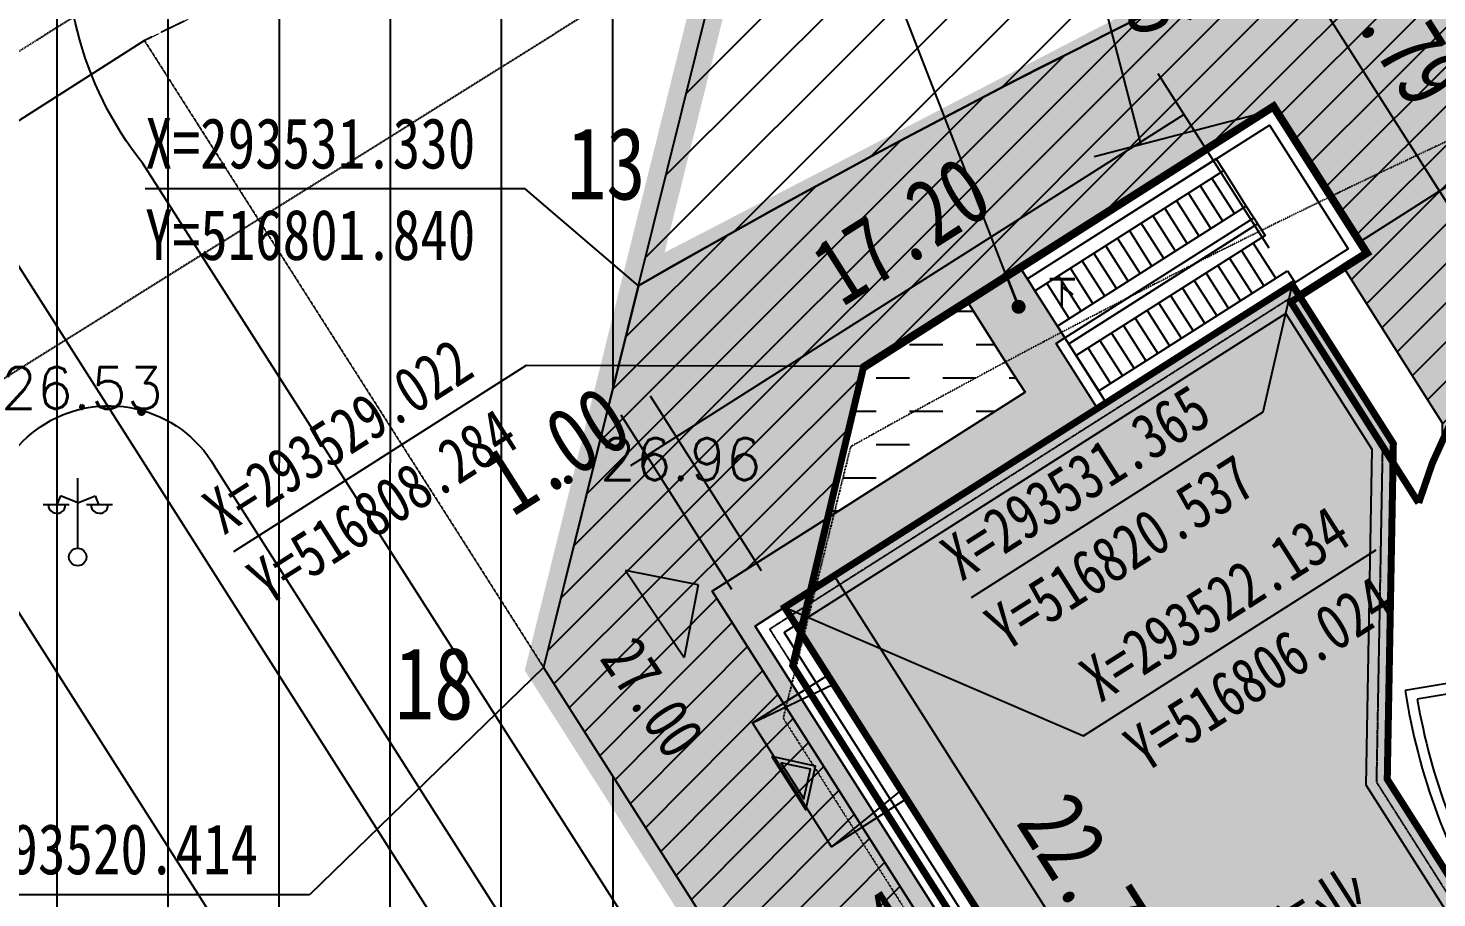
# Model space of a CAD drawing. Extents: x 1977 to 1034874806, y 3985 to 587211952.
# Drawn here: x 516784391 to 516824674, y 293513822 to 293538701 of the extents above; entities that cross this region are included whole.
import ezdxf
from ezdxf.xclip import XClip

# ---------------------------------------------------------------- set-up
doc = ezdxf.new("R2010")
doc.units = 0
doc.header["$LTSCALE"] = 10
doc.header["$MEASUREMENT"] = 0
doc.header["$XCLIPFRAME"] = 0
for name, pattern in [('ACAD_ISO04W100', [30, 24, -3, 0, -3]), ('DASH', [0.35, 0.25, -0.1]), ('X-104 13#平面$0$DASH', [0.35, 0.25, -0.1]), ('X-地形图$0$444', [0.30000000000000004, 0.2, -0.1]), ('红线参照$0$DIVIDE2', [0.625, 0.25, -0.125, 0, -0.125, 0, -0.125])]:
    doc.linetypes.add(name, pattern=pattern)
for name, color, linetype in [('01-标注_入口', 7, 'Continuous'), ('01-标注_尺寸', 3, 'Continuous'), ('01-标注_标高', 200, 'Continuous'), ('01-标注_符号2', 200, 'Continuous'), ('02-TEXT_房间', 7, 'Continuous'), ('05-填充-第三批规证建筑', 252, 'Continuous'), ('DIM_ELEV', 3, 'Continuous'), ('M-场地 车库入口', 41, 'Continuous'), ('M-建筑 地下室轮廓', 120, 'DASH'), ('M-建筑 坐标', 3, 'Continuous'), ('M-建筑 轮廓', 51, 'Continuous'), ('M-建筑 轮廓_细线', 51, 'Continuous'), ('M-建筑 首层轮廓', 4, 'Continuous'), ('M-用地 代征绿地', 126, 'Continuous'), ('M-用地 代征道路', 216, 'Continuous'), ('M-用地 地形图', 8, 'Continuous'), ('M-用地 建筑退线', 5, 'Continuous'), ('M-用地 红线', 20, 'ACAD_ISO04W100'), ('M-用地 红线坐标', 140, 'Continuous'), ('M-绿化 填充 0.5覆土', 77, 'Continuous'), ('M-绿化 填充 实土104', 126, 'Continuous'), ('M-绿化 首层轮廓', 197, 'Continuous'), ('PUB_TEXT', 7, 'Continuous'), ('SPACE_HATCH', 8, 'Continuous'), ('X-地形图$0$GCD', 1, 'Continuous'), ('X-地形图$0$GKSS', 4, 'Continuous'), ('X-地形图$0$JTSS', 3, 'Continuous'), ('X-地形图$0$电力', 7, 'Continuous'), ('透水铺装', 32, 'Continuous')]:
    doc.layers.add(name, color=color, linetype=linetype)
doc.styles.add('-黑体', font='simhei.ttf', dxfattribs={"width": 0.8})
doc.styles.add('X-地形图$0$HZ', font='simplex.shx', dxfattribs={"bigfont": 'hztxt.shx'})
doc.styles.add('黑', font='simhei.ttf', dxfattribs={"width": 0.8})
doc.styles.add('黑体', font='simhei.ttf', dxfattribs={"width": 0.8})
doc.styles.add('黑体_T3', font='simhei.ttf', dxfattribs={"width": 0.8})
doc.dimstyles.new('_TCH_ARCH&&550', dxfattribs={"dimtxt": 1925, "dimasz": 550, "dimexe": 1375, "dimexo": 0, "dimgap": 550, "dimtad": 1, "dimlfac": 0.001, "dimzin": 0, "dimdsep": 46, "dimtxsty": '黑体_T3', "dimblk": 'ARCHTICK', "dimcen": 0.09, "dimclrt": 7, "dimazin": 2, "dimtfac": 1, "dimtix": 1, "dimtmove": 2, "dimatfit": 3, "dimfxl": 0, "dimtolj": 1, "dimtzin": 0, "dimarcsym": 0})

# ---------------------------------------------------------------- blocks, each defined once
blk = doc.blocks.new('A$C1EF21DCE')
blk.add_lwpolyline([(-699.9999999701977, -1700), (-700, -2700), (22299.9999999702, -2700), (22300, -1700)])
blk = doc.blocks.new('A$C060862D8')
for p, q in [((-5199.999999970198, 17700), (-400, 17700)), ((-5200.000000029802, 9199.99999988079), (-5199.999999970198, 17700)), ((-400, 17700), (-400.0000000298023, 15499.99999976158)), ((-3300, 15600), (-4499.999999940395, 15599.99999988079)), ((-3299.999999940395, 15200), (-4500.000000029802, 15200)), ((-2299.999999970198, 15200), (-1100, 15199.99999988079)), ((-3300, 14800), (-4499.999999970198, 14800)), ((-2299.999999970198, 14800), (-1099.999999970198, 14800)), ((-3300.000000029802, 14400), (-4500, 14400)), ((-2300, 14400), (-1100.000000029802, 14400)), ((-3299.999999970198, 14000), (-4499.999999940395, 14000)), ((-2299.999999940395, 14000), (-1099.999999970198, 14000)), ((-3300, 13600), (-4500, 13600)), ((-2299.999999940395, 13599.99999988079), (-1100, 13600)), ((-3300, 13200), (-4499.999999970198, 13200)), ((-2300.000000029802, 13200), (-1099.999999940395, 13200)), ((-3300, 12800), (-4499.999999970198, 12800)), ((-2299.999999970198, 12799.99999988079), (-1100, 12800)), ((-3299.999999970198, 12400), (-4500, 12399.99999988079)), ((-2300, 12400), (-1100.000000029802, 12399.99999988079)), ((-3299.999999970198, 12000), (-4500, 11999.99999988079)), ((-2299.999999940395, 11999.99999988079), (-1099.999999970198, 12000)), ((-3300.000000029802, 11599.99999988079), (-4500, 11600)), ((-2300, 11600), (-1100, 11599.99999988079)), ((-3300, 11200), (-4499.999999970198, 11199.99999988079)), ((-2299.999999970198, 11200), (-1100, 11200)), ((-3300, 10799.99999988079), (-4499.999999970198, 10800)), ((-2299.999999970198, 10799.99999988079), (-1100, 10800)), ((-3299.999999970198, 10400), (-4499.999999970198, 10400)), ((-2300, 10400), (-1099.999999970198, 10400)), ((-3300.000000029802, 10000), (-4500, 10000)), ((-2300, 10000), (-1099.999999970198, 10000)), ((-3299.999999970198, 9600), (-4500, 9600)), ((-2300, 9600), (-1100.000000029802, 9600)), ((-700.0000000298023, 9199.99999988079), (-5200.000000029802, 9199.99999988079)), ((-3300, 9200), (-4499.999999970198, 9199.99999988079)), ((-2899.999999970198, 9199.99999988079), (-2900, 8900)), ((-700, 8900), (-2900, 8900)), ((-2299.999999970198, 9200), (-1100, 9200))]:
    blk.add_line(p, q)
blk.add_lwpolyline([(-4900, 9500), (-4899.999999940395, 17400), (-700.0000000298023, 17400), (-700, 9500)])
for points in [[(-4499.999999940395, 15599.99999988079), (-4899.999999970198, 15600), (-4899.999999970198, 9200), (-4499.999999970198, 9199.99999988079)], [(-2900.000000029802, 15600), (-3300, 15600), (-3300, 9200), (-2899.999999970198, 9199.99999988079)], [(-2700, 9199.99999988079), (-2899.999999970198, 9199.99999988079), (-2900.000000029802, 15600), (-2699.999999970198, 15600)], [(-2699.999999970198, 15600), (-2299.999999940395, 15599.99999988079), (-2299.999999970198, 9200), (-2700, 9199.99999988079)], [(-1100, 15600), (-700.0000000298023, 15600), (-699.9999999701977, 9200), (-1100, 9200)]]:
    blk.add_lwpolyline(points, close=True)
blk = doc.blocks.new('*U106')
at = {"color": 8, "ltscale": 0.02}
blk.add_line((-221.7531574964523, 115.4362905025482), (221.7531574368477, -115.4362905621529), dxfattribs=at)
blk = doc.blocks.new('*U107')
at = {"color": 0, "linetype": 'ByBlock', "lineweight": -2, "transparency": 16777216}
for p in [(2285.638552563492, 4390.712517010817), (2077.853229603174, 3991.556833646197), (2147.11500392328, 4124.60872810107), (2216.376778243386, 4257.660622555944), (1870.067906642857, 3592.401150281577), (1939.329680962963, 3725.453044736451), (2008.591455283069, 3858.504939191324), (1662.28258368254, 3193.245466916958), (1731.544358002645, 3326.297361371831), (1800.806132322751, 3459.349255826704), (1454.497260722222, 2794.089783552338), (1523.759035042328, 2927.141678007211), (1593.020809362434, 3060.193572462084), (1246.711937761905, 2394.934100187719), (1315.97371208201, 2527.985994642592), (1385.235486402117, 2661.037889097465), (1038.926614801587, 1995.778416823099), (1108.188389121693, 2128.830311277972), (1177.450163441799, 2261.882205732845), (831.1412918412698, 1596.622733458479), (900.4030661613756, 1729.674627913352), (969.6648404814814, 1862.726522368225), (623.3559688809523, 1197.467050093859), (692.6177432010583, 1330.518944548733), (761.879517521164, 1463.570839003606), (415.5706459206349, 798.3113667292395), (484.8324202407407, 931.3632611841127), (554.0941945608465, 1064.415155638986), (207.7853229603174, 399.1556833646197), (277.0470972804233, 532.207577819493), (346.3088716005291, 665.2594722743663), (0, 0), (69.26177432010581, 133.0518944548733), (138.5235486402116, 266.1037889097465)]:
    blk.add_blockref('*U106', p, dxfattribs=at)
blk = doc.blocks.new('jtrsyt')
at = {"ltscale": 0.02}
for p, q in [((62.42188918590546, 422.4059573411942), (-4493.267686009407, -3005.431596279144)), ((1.788139343261719e-07, -5.960464477539062e-08), (-4075.241695284843, -3066.334150671959)), ((20030.20181792974, -7282.883357584476), (23630.20181792974, -7282.883357465267)), ((20030.20181792974, -7582.883357584476), (20030.20181804895, -12682.88335758448)), ((20030.20181792974, -7582.883357584476), (25130.20181792974, -7582.883357524872)), ((23630.20181781054, -7282.883357524872), (23630.20181804895, -12982.88335734606)), ((24630.20181792974, -7582.883357465267), (24630.20181804895, -12682.88335746527)), ((25130.20181792974, -7582.883357465267), (25130.20181810856, -12682.88335746527)), ((20030.20181804895, -12682.88335758448), (25130.20181804895, -12682.88335722685)), ((20030.20181816816, -12982.88335758448), (23630.20181822777, -12982.88335734606))]:
    blk.add_line(p, q, dxfattribs=at)
for centre, radius, start, end in [((9588.803989768028, 7214.903883397579), 11699.99999985545, 215.489618559276, 239.9997640445846), ((9588.803989768028, 7214.903883397579), 11999.99999985545, 216.9589005083305, 239.9997640445846), ((9588.803989768028, 7214.903883397579), 14549.99999985545, 216.9589005083305, 239.9997640445846), ((9588.803989768028, 7214.903883397579), 17399.99999985545, 215.9709914901008, 239.9997640445846), ((9588.803989768028, 7214.903883397579), 17099.99999985545, 216.9589005083305, 239.9997640445846), ((20030.20181697607, 25299.76281219721), 32882.64616975926, 239.9997640445846, 270), ((20030.20181697607, 25299.76281219721), 32582.64616975926, 239.9997640445846, 270), ((20030.20181697607, 25299.76281219721), 35432.64616975926, 239.9997640445846, 270), ((20030.20181697607, 25299.76281219721), 37982.64616975926, 239.9997640445846, 270), ((20030.20181697607, 25299.76281219721), 38282.64616975926, 239.9997640445846, 270)]:
    blk.add_arc(centre, radius, start, end, dxfattribs=at)
at = {"rotation": 27.49977707902309}
blk.add_blockref('*U107', (24880.20181816816, -12682.88335722685), dxfattribs=at)
blk = doc.blocks.new('A$C50E03D0A')
at = {"layer": '05-填充-第三批规证建筑', "ltscale": 0.02}
h = blk.add_hatch(color=256, dxfattribs=at)
h.dxf.hatch_style = 1
h.paths.add_polyline_path([(58600, -1100), (58600, 18960), (53493.20742207766, 23245.00747573376), (38000, 14300), (38000.0000000298, 10200), (12700.0000000298, 10200), (4692.573474138975, 15499.99999976158), (-700, 15500), (-699.9999999701977, -1700), (22300.00000008941, -1700), (22300, -1100)])
for points in [[(58600, -1100), (58600, 18960), (53493.20742201805, 23245.00747573376), (38000, 14300), (38000.0000000298, 10200), (12700.0000000298, 10200), (4692.573473900557, 15500), (-700, 15500), (-700, -2700), (22299.9999999702, -2700), (22300, -1100)], [(1600.000000029802, -1700), (5800.000000029802, -1700), (5800.000000029802, -4250), (1600.000000029802, -4250)]]:
    blk.add_lwpolyline(points, close=True)
at = {"linetype": 'X-104 13#平面$0$DASH'}
blk.add_lwpolyline([(58300, -800), (58300.0000000596, 18820.00740969181), (53461.28816729784, 22880.16872382164), (38299.9999999702, 14126.7949192524), (38300.0000000298, 9899.99999988079), (12609.71024823189, 9900), (4602.283722102642, 15200), (-400, 15200), (-400.0000000298023, -2400), (22000.0000000298, -2400), (22000, -800)], close=True, dxfattribs=at)
for points in [[(58000.0000000298, 18450), (58000.0000000298, 18680.20646071434), (53440.89233580232, 22505.56176280975), (38600, 13953.26424455643), (38599.9999999702, 9600), (12519.42049655318, 9599.99999988079), (4511.993970364332, 14900), (-100, 14900), (-100.0000000298023, -2100), (21699.9999999702, -2100.000000119209), (21700, -500), (58000.0000000298, -500), (58000.0000000298, 2050)], [(1600.000000029802, -4250), (1902.5, -1700)], [(5499.419795185328, -1695.068259477615), (5800.000000029802, -4250)]]:
    blk.add_lwpolyline(points)
at = {"layer": 'M-建筑 首层轮廓', "const_width": 200}
blk.add_lwpolyline([(58600, -1100), (58600, 18960), (53493.20742201805, 23245.00747573376), (38000, 14300), (38000.0000000298, 10200), (12700.0000000298, 10200), (4692.573474138975, 15499.99999976158), (-700, 15500), (-699.9999999701977, -1700), (22300.00000008941, -1700), (22300, -1100)], close=True, dxfattribs=at)
blk = doc.blocks.new('X-地形图$0$BC028')
for p, q in [((0, 0.5), (0, 4.5)), ((-0.9899999999906868, 3.5), (-1.190000000002328, 3)), ((0, 3.100000000005821), (-0.9899999999906868, 3.5)), ((0, 3.100000000005821), (1, 3.5)), ((1, 3.5), (1.199999999982538, 3)), ((-1.980000000010477, 3), (-0.4899999999906868, 3)), ((0.5, 3), (2, 3))]:
    blk.add_line(p, q)
blk.add_circle((0, 0), 0.5)
for centre in [(-1.190000000002328, 3), (1.25, 3)]:
    blk.add_arc(centre, 0.5, 179, 0)
blk = doc.blocks.new('X-地形图$0$BC200')
at = {"linetype": 'Continuous', "const_width": 0.25, "flags": 128}
blk.add_lwpolyline([(-0.125, 0, 1), (0.125, 0, 1)], format="xyb", close=True, dxfattribs=at)
blk = doc.blocks.new('X-地形图$0$A$C7BFD1BD2')
at = {"layer": 'X-地形图$0$GCD', "linetype": 'Continuous', "xscale": 0.4999999999999998, "yscale": 0.4999999999999998, "zscale": 0.4999999999999998, "rotation": 32.7878370276766}
for p in [(-512.3686549747945, -222.2670480126399), (-500.1635843014228, -224.2176224460709)]:
    blk.add_blockref('X-地形图$0$BC200', p, dxfattribs=at)
at = {"layer": 'X-地形图$0$GCD', "linetype": 'Continuous', "style": 'X-地形图$0$HZ'}
for s, p in [('26.53', (-516.3847268999089, -222.1936752763577)), ('26.96', (-499.262308236328, -224.2318159167771))]:
    blk.add_text(s, height=1.2, dxfattribs=at).set_placement(p)
blk = doc.blocks.new('dixingtu')
for points in [[(517120118.1184239, 293377370.2019362), (517125067.1132219, 293386447.6959275), (517124870.1500217, 293421447.1417159), (517129757.5204485, 293441474.9626237), (517129064.4492963, 293564630.4828299), (517108952.0187654, 293584560.9277471), (516934372.5839309, 293583956.5441711, 0.07507629949459868), (516850263.8305894, 293570957.8344297), (516833058.6072352, 293559600.885485, 0.02679212214802999), (516805772.6331713, 293547166.4583017), (516801839.8695204, 293531329.8940951, -0.1302458943098072), (516934431.4365628, 293566956.6460429), (517119047.6034387, 293567595.7761858)], [(517113257.0158966, 293364785.5015052), (517120118.1184239, 293377370.2019362), (517119047.6034387, 293567595.7761858), (516934431.4365628, 293566956.6460429, 0.1302458943098072), (516801839.8695204, 293531329.8940951), (516799128.9710066, 293520413.5725446), (516922623.7092775, 293326413.277699), (516937581.6087633, 293312226.6204827), (516956376.5843568, 293282701.2264559), (516977085.3054454, 293278102.4894085)]]:
    blk.add_lwpolyline(points, format="xyb", close=True)
at = {"layer": 'X-地形图$0$JTSS', "linetype": 'Continuous', "flags": 128}
blk.add_lwpolyline([(516787669.7696932, 293534831.7254584, -0.1066181399603041), (516785798.2045634, 293538614.4568704, -0.1066181399656777), (516785652.2762571, 293542832.337606, -0.09179498242335621), (516786939.2080898, 293546241.7766786, -0.09179498241681536), (516789361.5015663, 293548964.4523193)], format="xyb", dxfattribs=at)
blk.add_lwpolyline([(516876441.1947731, 293395793.1949911), (516787669.7696932, 293534831.7254584)], dxfattribs=at)
at = {"layer": 'X-地形图$0$JTSS', "color": 8, "linetype": 'Continuous', "flags": 128}
blk.add_lwpolyline([(516783572.2916036, 293522830.8602584, -0.1819193752842453), (516783315.9534485, 293525283.081939, -0.1819193752899278), (516784739.8034927, 293527295.9782286, -0.2071855016778096), (516787473.0399766, 293527812.1512828, -0.2071855016580154), (516789719.7428062, 293526172.2297322)], format="xyb", dxfattribs=at)
for points in [[(516873554.7202502, 293394405.8493701), (516789719.7428062, 293526172.2297322)], [(516783572.2916036, 293522830.8602584), (516867682.350737, 293390666.7894616)]]:
    blk.add_lwpolyline(points, dxfattribs=at)
at = {"layer": 'X-地形图$0$电力', "color": 1, "linetype": 'X-地形图$0$444', "ltscale": 15, "flags": 128}
for points in [[(517096040.4487052, 293622380.9259674), (517010927.5756931, 293583581.5241916), (516920513.3284032, 293582035.1778046), (516807062.1717331, 293552555.9432192), (516649774.270679, 293452964.209474), (516521231.8313367, 293372274.5795141)], [(517099757.972297, 293615401.366243), (517012674.3437461, 293575859.0646824), (516921641.1811662, 293574262.3667682), (516810373.721694, 293545381.210527), (516653221.6376883, 293446968.9922549), (516524795.2996068, 293365825.6311566)]]:
    blk.add_lwpolyline(points, dxfattribs=at)
at = {"linetype": 'Continuous', "xscale": 1000, "yscale": 1000, "zscale": 1000}
blk.add_blockref('X-地形图$0$A$C7BFD1BD2', (517300000, 293750000), dxfattribs=at)
at = {"layer": 'X-地形图$0$GKSS', "linetype": 'Continuous', "xscale": 500, "yscale": 500, "zscale": 500}
blk.add_blockref('X-地形图$0$BC028', (516785807.0731534, 293523572.7590923), dxfattribs=at)
blk = doc.blocks.new('A$C2D0F44C4')
h = blk.add_hatch(color=1)
h.dxf.hatch_style = 1
h.paths.add_polyline_path([(500313.7575433254, 500915.1754028797), (500313.7575433254, 499684.8219478726), (500928.9342709184, 500299.998675406)])
at = {"color": 1}
blk.add_lwpolyline([(500192.7975432873, 501207.1986753941), (500192.7975432873, 499392.7986754179), (501099.9975434542, 500299.9986754656), (500192.7975432873, 501207.1986753941)], dxfattribs=at)
blk.add_lwpolyline([(500313.7575433254, 500915.1754028797), (500313.7575433254, 499684.8219478726), (500928.9342709184, 500299.998675406)], close=True, dxfattribs=at)
blk.add_lwpolyline([(500313.7575433254, 500915.1754028797), (500313.7575433254, 499684.8219478726), (500928.9342709184, 500299.998675406)], close=True, dxfattribs=at)
blk = doc.blocks.new('_ArchTick')
at = {"color": 0, "linetype": 'ByBlock', "const_width": 0.4}
blk.add_lwpolyline([(-0.5, -0.5), (0.5, 0.5)], dxfattribs=at)
blk = doc.blocks.new('*D317')
at = {"layer": '01-标注_尺寸', "color": 0, "lineweight": -2, "transparency": 16777216}
for p, q in [((516753995.6074433, 293515424.4331425), (516761651.117018, 293520297.744296)), ((516760491.1938843, 293519559.3654474), (516805887.0945207, 293448246.7114783)), ((516799391.5080798, 293444111.7791734), (516807047.0176544, 293448985.0903268))]:
    blk.add_line(p, q, dxfattribs=at)
at = {"layer": 'Defpoints', "color": 0, "transparency": 16777216}
for p in [(516753995.6074433, 293515424.4331425), (516805887.0945207, 293448246.7114783), (516799391.5080798, 293444111.7791734)]:
    blk.add_point(p, dxfattribs=at)
at = {"layer": '01-标注_尺寸', "color": 0, "lineweight": -2, "transparency": 16777216, "xscale": 550, "yscale": 550, "zscale": 550}
for p, rotation in [((516760491.1938843, 293519559.3654474), 122.4798385177737), ((516805887.0945207, 293448246.7114783), 302.4798385177737)]:
    blk.add_blockref('_ArchTick', p, dxfattribs=dict(at, rotation=rotation))
at = {"layer": '01-标注_尺寸', "color": 7, "transparency": 16777216, "insert": (516784465.0596496, 293484715.2551963), "char_height": 1925, "attachment_point": 5, "rotation": 302.4798385177737, "style": '黑体_T3'}
blk.add_mtext('\\A1;84.54', dxfattribs=at)
blk = doc.blocks.new('*D391')
at = {"layer": '01-标注_尺寸', "color": 0, "lineweight": -2, "transparency": 16777216}
for p, q in [((516817174.0834692, 293547146.2238395), (516812074.6496748, 293545822.5884761)), ((516813405.5464517, 293546168.0429147), (516816209.702278, 293535364.7602433)), ((516819978.2392956, 293536342.9411681), (516814878.8055011, 293535019.3058046))]:
    blk.add_line(p, q, dxfattribs=at)
at = {"layer": 'Defpoints', "color": 0, "transparency": 16777216}
for p in [(516817174.0834692, 293547146.2238395), (516819978.2392956, 293536342.9411681), (516816209.702278, 293535364.7602433)]:
    blk.add_point(p, dxfattribs=at)
at = {"layer": '01-标注_尺寸', "color": 0, "lineweight": -2, "transparency": 16777216, "xscale": 550, "yscale": 550, "zscale": 550}
for p, rotation in [((516813405.5464517, 293546168.0429147), 104.5508769614661), ((516816209.702278, 293535364.7602433), 284.5508769614661)]:
    blk.add_blockref('_ArchTick', p, dxfattribs=dict(at, rotation=rotation))
at = {"layer": '01-标注_尺寸', "color": 7, "transparency": 16777216, "insert": (516816271.6108195, 293541146.4014616), "char_height": 1925, "attachment_point": 5, "rotation": 284.5508769614661, "style": '黑体_T3'}
blk.add_mtext('\\A1;11.16', dxfattribs=at)
blk = doc.blocks.new('*D494')
at = {"layer": '01-标注_尺寸', "color": 0, "lineweight": -2, "transparency": 16777216}
for p, q in [((516811518.0639049, 293511633.467822), (516810223.3404005, 293513667.377329)), ((516806122.8623545, 293509427.1884637), (516810961.7136455, 293512507.4506283)), ((516806679.2126139, 293508553.2056574), (516805384.4891095, 293510587.1151645))]:
    blk.add_line(p, q, dxfattribs=at)
at = {"layer": 'Defpoints', "color": 0, "transparency": 16777216}
for p in [(516810961.7136455, 293512507.4506283), (516811518.0639049, 293511633.467822), (516806679.2126139, 293508553.2056574)]:
    blk.add_point(p, dxfattribs=at)
at = {"layer": '01-标注_尺寸', "color": 0, "lineweight": -2, "transparency": 16777216, "xscale": 550, "yscale": 550, "zscale": 550}
for p, rotation in [((516810961.7136455, 293512507.4506283), 32.47956172642949), ((516806122.8623545, 293509427.1884637), 212.4795617264295)]:
    blk.add_blockref('_ArchTick', p, dxfattribs=dict(at, rotation=rotation))
at = {"layer": '01-标注_尺寸', "color": 7, "transparency": 16777216, "insert": (516807730.0774304, 293512243.2389168), "char_height": 1925, "attachment_point": 5, "rotation": 32.47956172642949, "style": '黑体_T3'}
blk.add_mtext('\\A1;5.74', dxfattribs=at)
blk = doc.blocks.new('*D496')
at = {"layer": '01-标注_尺寸', "color": 0, "lineweight": -2, "transparency": 16777216}
for p, q in [((516805360.2688504, 293523178.7857186), (516802188.9346481, 293528169.5742782)), ((516804516.253579, 293522642.466765), (516801344.9193767, 293527633.2553247)), ((516802926.3732836, 293527009.0531629), (516803390.5817297, 293527304.0286171)), ((516802082.3580121, 293526472.7342094), (516802926.3732836, 293527009.0531629)), ((516802082.3580121, 293526472.7342094), (516801618.1495661, 293526177.7587552))]:
    blk.add_line(p, q, dxfattribs=at)
at = {"layer": 'Defpoints', "color": 0, "transparency": 16777216}
for p in [(516802926.3732836, 293527009.0531629), (516805360.2688504, 293523178.7857186), (516804516.253579, 293522642.466765)]:
    blk.add_point(p, dxfattribs=at)
at = {"layer": '01-标注_尺寸', "color": 0, "lineweight": -2, "transparency": 16777216, "xscale": 550, "yscale": 550, "zscale": 550}
for p, rotation in [((516802926.3732836, 293527009.0531629), 212.4334075496854), ((516802082.3580121, 293526472.7342094), 32.43340754968544)]:
    blk.add_blockref('_ArchTick', p, dxfattribs=dict(at, rotation=rotation))
at = {"layer": '01-标注_尺寸', "color": 7, "transparency": 16777216, "insert": (516799498.956939, 293526623.1732972), "char_height": 1925, "attachment_point": 5, "rotation": 32.43340754968545, "style": '黑体_T3'}
blk.add_mtext('\\A1;1.00', dxfattribs=at)
blk = doc.blocks.new('*D497')
at = {"layer": '01-标注_尺寸', "color": 0, "lineweight": -2, "transparency": 16777216}
for p, q in [((516819877.4905736, 293532403.5727888), (516816706.1563713, 293537394.3613483)), ((516802926.3732835, 293527009.0531628), (516817443.5950068, 293536233.840233)), ((516805360.2688503, 293523178.7857186), (516802188.934648, 293528169.5742781))]:
    blk.add_line(p, q, dxfattribs=at)
at = {"layer": 'Defpoints', "color": 0, "transparency": 16777216}
for p in [(516817443.5950068, 293536233.840233), (516819877.4905736, 293532403.5727888), (516805360.2688503, 293523178.7857186)]:
    blk.add_point(p, dxfattribs=at)
at = {"layer": '01-标注_尺寸', "color": 0, "lineweight": -2, "transparency": 16777216, "xscale": 550, "yscale": 550, "zscale": 550}
for p, rotation in [((516817443.5950068, 293536233.840233), 32.43340754970255), ((516802926.3732835, 293527009.0531628), 212.4334075497026)]:
    blk.add_blockref('_ArchTick', p, dxfattribs=dict(at, rotation=rotation))
at = {"layer": '01-标注_尺寸', "color": 7, "transparency": 16777216, "insert": (516809368.001567, 293532907.1476189), "char_height": 1925, "attachment_point": 5, "rotation": 32.433407549702544, "style": '黑体_T3'}
blk.add_mtext('\\A1;17.20', dxfattribs=at)
blk = doc.blocks.new('*D501')
at = {"layer": '01-标注_尺寸', "color": 0, "lineweight": -2, "transparency": 16777216}
for p, q in [((516822421.3607845, 293532562.5083458), (516825907.0988973, 293534777.3693424)), ((516824746.5615491, 293534039.9562538), (516824451.5963137, 293534504.1711932)), ((516824746.5615491, 293534039.9562538), (516827535.323466, 293529651.015496)), ((516825210.1227014, 293528173.567588), (516828695.8608142, 293530388.4285846)), ((516827535.323466, 293529651.015496), (516827830.2887015, 293529186.8005567))]:
    blk.add_line(p, q, dxfattribs=at)
at = {"layer": 'Defpoints', "color": 0, "transparency": 16777216}
for p in [(516822421.3607845, 293532562.5083458), (516827535.323466, 293529651.015496), (516825210.1227014, 293528173.567588)]:
    blk.add_point(p, dxfattribs=at)
at = {"layer": '01-标注_尺寸', "color": 0, "lineweight": -2, "transparency": 16777216, "xscale": 550, "yscale": 550, "zscale": 550}
for p, rotation in [((516824746.5615491, 293534039.9562538), 302.432146291592), ((516827535.323466, 293529651.015496), 122.432146291592)]:
    blk.add_blockref('_ArchTick', p, dxfattribs=dict(at, rotation=rotation))
at = {"layer": '01-标注_尺寸', "color": 7, "transparency": 16777216, "insert": (516827426.6614125, 293532662.4401506), "char_height": 1925, "attachment_point": 5, "rotation": 302.43214629159206, "style": '黑体_T3'}
blk.add_mtext('\\A1;5.20', dxfattribs=at)
blk = doc.blocks.new('*D502')
at = {"layer": '01-标注_尺寸', "color": 0, "lineweight": -2, "transparency": 16777216}
for p, q in [((516817706.7824928, 293539982.2901116), (516821192.5206056, 293542197.1511083)), ((516820031.9832573, 293541459.7380197), (516824746.561549, 293534039.9562538)), ((516822421.3607845, 293532562.5083457), (516825907.0988973, 293534777.3693424))]:
    blk.add_line(p, q, dxfattribs=at)
at = {"layer": 'Defpoints', "color": 0, "transparency": 16777216}
for p in [(516817706.7824928, 293539982.2901116), (516824746.561549, 293534039.9562538), (516822421.3607845, 293532562.5083457)]:
    blk.add_point(p, dxfattribs=at)
at = {"layer": '01-标注_尺寸', "color": 0, "lineweight": -2, "transparency": 16777216, "xscale": 550, "yscale": 550, "zscale": 550}
for p, rotation in [((516820031.9832573, 293541459.7380197), 122.4321462916216), ((516824746.561549, 293534039.9562538), 302.4321462916216)]:
    blk.add_blockref('_ArchTick', p, dxfattribs=dict(at, rotation=rotation))
at = {"layer": '01-标注_尺寸', "color": 7, "transparency": 16777216, "insert": (516823665.8634862, 293538561.0015343), "char_height": 1925, "attachment_point": 5, "rotation": 302.4321462916216, "style": '黑体_T3'}
blk.add_mtext('\\A1;8.79', dxfattribs=at)
blk = doc.blocks.new('*D506')
at = {"layer": '01-标注_尺寸', "color": 0, "lineweight": -2, "transparency": 16777216}
for p, q in [((516806551.8611863, 293522469.515795), (516808605.0016033, 293523774.2208141)), ((516807444.4965069, 293523036.7569702), (516819619.2856776, 293503877.9805816)), ((516818726.6503571, 293503310.7394065), (516820779.790774, 293504615.4444256))]:
    blk.add_line(p, q, dxfattribs=at)
at = {"layer": 'Defpoints', "color": 0, "transparency": 16777216}
for p in [(516806551.8611863, 293522469.515795), (516819619.2856776, 293503877.9805816), (516818726.6503571, 293503310.7394065)]:
    blk.add_point(p, dxfattribs=at)
at = {"layer": '01-标注_尺寸', "color": 0, "lineweight": -2, "transparency": 16777216, "xscale": 550, "yscale": 550, "zscale": 550}
for p, rotation in [((516807444.4965069, 293523036.7569702), 122.4346521189124), ((516819619.2856776, 293503877.9805816), 302.4346521189124)]:
    blk.add_blockref('_ArchTick', p, dxfattribs=dict(at, rotation=rotation))
at = {"layer": '01-标注_尺寸', "color": 7, "transparency": 16777216, "insert": (516814817.5742666, 293514274.3792817), "char_height": 1925, "attachment_point": 5, "rotation": 302.4346521189124, "style": '黑体_T3'}
blk.add_mtext('\\A1;22.70', dxfattribs=at)
blk = doc.blocks.new('*D564')
at = {"layer": '01-标注_尺寸', "color": 0, "lineweight": -2, "transparency": 16777216}
for p, q in [((516787714.9032367, 293538344.6545705), (516781071.2447653, 293534115.5083139)), ((516782231.171466, 293534853.8815589), (516828188.8922963, 293462657.8914475)), ((516833672.6240669, 293466148.664459), (516827028.9655955, 293461919.5182025))]:
    blk.add_line(p, q, dxfattribs=at)
at = {"layer": 'Defpoints', "color": 0, "transparency": 16777216}
for p in [(516787714.9032367, 293538344.6545705), (516833672.6240669, 293466148.664459), (516828188.8922963, 293462657.8914475)]:
    blk.add_point(p, dxfattribs=at)
at = {"layer": '01-标注_尺寸', "color": 0, "lineweight": -2, "transparency": 16777216, "xscale": 550, "yscale": 550, "zscale": 550}
for p, rotation in [((516782231.171466, 293534853.8815589), 122.4795617262215), ((516828188.8922963, 293462657.8914475), 302.4795617262215)]:
    blk.add_blockref('_ArchTick', p, dxfattribs=dict(at, rotation=rotation))
at = {"layer": '01-标注_尺寸', "color": 7, "transparency": 16777216, "insert": (516806485.951252, 293499568.0970727), "char_height": 1925, "attachment_point": 5, "rotation": 302.4795617262215, "style": '黑体_T3'}
blk.add_mtext('\\A1;85.58', dxfattribs=at)

msp = doc.modelspace()

# ---------------------------------------------------------------- hatches: boundary and pattern name
at = {"layer": 'DIM_ELEV'}
msp.add_hatch(color=256, dxfattribs=at).paths.add_polyline_path([(516803552.691413, 293522778.6460428), (516801470.1581756, 293523182.4471263), (516803148.8903296, 293520696.1128054)])
at = {"layer": 'M-用地 代征绿地'}
h = msp.add_hatch(dxfattribs=at)
h.set_pattern_fill('普通砖', color=256, scale=500)
h.set_pattern_definition([(45, (5.364418029785156e-07, 897.5567491059301), (-883.8838300365748, 883.883830036575), [])])
h.paths.add_polyline_path([(517108949.4738886, 293584566.12585), (516934370.473893, 293583962.12585, 0.0374860606277796), (516891827.4738886, 293580619.12585, 0.03748490662940623), (516850261.4738886, 293570963.12585), (516833056.4738886, 293559606.12585), (516819246.4738886, 293553754.12585), (516805770.4738886, 293547171.12585), (516801837.4738886, 293531335.12585, -0.06489418597320953), (516865813.4738886, 293557783.12585, -0.0648428666169169), (516934428.4738873, 293566962.12585), (517119045.4738886, 293567601.12585), (517119567.7450143, 293474751.0862261, 0.4125670460722625), (517125567.6500984, 293468784.835022), (517128567.8982193, 293468784.835022, 0.04329282612153178), (517129601.1019961, 293468874.463633), (517129061.4738886, 293564635.12585)])
at = {"layer": 'M-用地 代征道路', "linetype": 'Continuous'}
h = msp.add_hatch(dxfattribs=at)
h.set_pattern_fill('ANSI31', color=256, scale=2000, angle=45)
h.set_pattern_definition([(90, (5.364418029785156e-07, -8.940696716308594e-07), (-3175, 6.821210263296962e-13), [])])
h.paths.add_polyline_path([(516805773.0000005, 293547165.9999991), (516819249.0000005, 293553748.9999991), (516833059.0000005, 293559600.9999991), (516850264.0000005, 293570957.9999991, -0.03748490662940613), (516891830.0000005, 293580613.9999991, -0.03748606062518316), (516934373.000002, 293583956.9999991), (517108952.0000005, 293584560.9999991), (517129064.0000005, 293564629.9999991), (517129758.0000005, 293441474.9999991), (517124870.0000005, 293421446.9999991), (517125067.0000005, 293386447.9999991), (517120118.0000005, 293377369.9999991), (517113257.0000005, 293364785.9999991), (516977085.0000005, 293278101.9999991), (516956377.0000005, 293282700.9999991), (516937582.0000005, 293312226.9999991), (516922624.0000005, 293326412.9999991), (516799129.0000005, 293520413.9999991), (516801840.0000005, 293531329.9999991)], flags=16)
edge = h.paths.add_edge_path()
edge.add_line((517148867.0000005, 293599698.9999991), (516934315.3290611, 293598955.9803599))
edge.add_arc((516935357.1341338, 293298946.8746312), 300010.9145980633, 90.19896327367037, 106.3380198189794)
edge.add_arc((516935363.7905613, 293298956.2722516), 300003.7690770355, 106.3397446327378, 122.480048359494)
edge.add_line((516774260.0000024, 293552033.0000004), (516760762.0000005, 293543440.9999991))
edge.add_line((516760762.0000005, 293543440.9999991), (516959452.0000005, 293231314.9999991))
edge.add_line((516959452.0000005, 293231314.9999991), (517150257.0000005, 293352775.9999991))
edge.add_line((517150257.0000005, 293352775.9999991), (517148867.0000005, 293599698.9999991))
h.paths.add_polyline_path([(516983988.0000005, 293276569.999999), (516977085.0000005, 293278101.9999991), (517113257.0000005, 293364785.9999991), (517108308.0000005, 293355707.9999991), (517078783.0000005, 293336912.9999991), (517064596.0000005, 293321954.9999992), (517033070.0000005, 293301886.9999991), (517013514.0000007, 293295364.9999992)])
at = {"layer": 'M-绿化 填充 0.5覆土'}
h = msp.add_hatch(dxfattribs=at)
h.set_pattern_fill('DASH', color=256, scale=1000)
h.set_pattern_definition([(0, (517055335.4446935, 293344865.7831461), (952.5, 952.5), [952.5, -952.5])])
h.paths.add_polyline_path([(516812897.6472958, 293528283.7532929), (516812568.5961644, 293528801.4275743), (516811287.2354224, 293530814.3978547), (516808249.7729117, 293528882.842122), (516807256.2191106, 293524695.4228497)])
at = {"layer": 'M-绿化 填充 实土104'}
h = msp.add_hatch(dxfattribs=at)
h.set_pattern_fill('GRASS', color=256, scale=1000)
h.set_pattern_definition([(90, (517087751.5588478, 293224887.3847584), (-1995.59095, 1995.59095), [529.16132, -3462.0203]), (45, (517087751.5588478, 293224887.3847584), (-1995.592310163021, 1995.592310163021), [529.16132, -2293.0323]), (135, (517087751.5588478, 293224887.3847584), (-1995.592310163021, -1995.592310163021), [529.16132, -2293.0323])])
h.paths.add_polyline_path([(516904411.8521023, 293554859.6745288), (516906626.1106155, 293553707.0045692), (516914822.7602444, 293558764.7647243, -0.1337552651021173), (516927458.2543333, 293562372.4505495), (516993010.4796155, 293563171.4309415, -0.07490227800532384), (516998745.631646, 293562493.8804093), (517001189.099744, 293567187.7356167), (516934437.7420107, 293566957.0233863, 0.06484918174548923), (516865815.9999999, 293557777.999999, 0.06489418597267553), (516801840.0000005, 293531329.9999991), (516799129.0000005, 293520413.9999992), (516831924.8687207, 293468894.2517234, 0.2395148962495549), (516836450.1601829, 293469109.350596), (516838044.0927892, 293470116.8245724), (516818252.8416649, 293501231.64686), (516817746.5769307, 293500909.6281976), (516803953.4442257, 293522594.6343121), (516807256.2191106, 293524695.4228497), (516808249.7729117, 293528882.842122), (516819978.2391098, 293536342.9413602), (516822554.388454, 293532292.8235156), (516821963.7462639, 293531917.135076), (516824831.0857452, 293527409.2197597), (516824827.4770077, 293526913.5525571, -0.1795361481436481), (516831122.9292986, 293533162.6180698), (516835332.0884528, 293541271.1136908, -0.1879278583672599), (516845709.7710767, 293550360.3534529), (516847378.2200506, 293550958.6966018, -0.2099432465830809), (516862626.9673198, 293549949.4390179), (516874374.7925718, 293543833.908276, 0.2617477248888367), (516891023.8433346, 293544367.5814074), (516902441.5146462, 293551074.6899994)])
h.paths.add_polyline_path([(517024123.0186958, 293553139.278419, 0.07137448395796248), (517026977.2947259, 293554410.4913545), (517043842.1001464, 293565019.2749382, -0.07849511982928316), (517049291.9292263, 293567354.5589118), (517001189.099744, 293567187.7356167), (517000324.9683413, 293565527.7579733)])
at = {"layer": 'SPACE_HATCH'}
h = msp.add_hatch(dxfattribs=at)
h.set_pattern_fill('ANSI31', color=256, scale=500, style=0)
h.set_pattern_definition([(45, (0, 0), (-561.2660075668219, 561.266007566822), [])])
h.paths.add_polyline_path([(516927458.2543334, 293562372.4505495), (516993010.4796155, 293563171.4309415, -0.07490227800530427), (516998745.631646, 293562493.8804093), (517001189.099744, 293567187.7356167), (516934436.4214983, 293566957.018819, 0.06484794483848022), (516865816.0000005, 293557777.9999991, 0.06489418597319507), (516801840.0000005, 293531329.9999991), (516799129.0000005, 293520413.9999992), (516831924.8687207, 293468894.2517234, 0.239514896248998), (516836450.1601829, 293469109.350596), (516838044.0927892, 293470116.8245724), (516818252.8416649, 293501231.64686), (516817746.5769307, 293500909.6281976), (516803953.4442257, 293522594.6343121), (516807256.2191106, 293524695.4228497), (516808249.7729117, 293528882.842122), (516819978.2391098, 293536342.9413602), (516822554.388454, 293532292.8235156), (516821963.7462639, 293531917.135076), (516824831.0857452, 293527409.2197597), (516824827.4770077, 293526913.5525571, -0.1795361481433322), (516831122.9292986, 293533162.6180698), (516835332.0884528, 293541271.1136908, -0.1879278583672645), (516845709.7710767, 293550360.3534529), (516847378.2200506, 293550958.6966018, -0.2099432465826195), (516862626.9673198, 293549949.4390179), (516874374.8060679, 293543833.9012504, 0.2617474858044395), (516891023.8433346, 293544367.5814074), (516902441.5146462, 293551074.6899994), (516904411.8521023, 293554859.6745288), (516906626.1106155, 293553707.0045692), (516914822.7602444, 293558764.7647242, -0.1337552651034465)])
h = msp.add_hatch(dxfattribs=at)
h.set_pattern_fill('ANGLE', color=256, scale=200, style=0)
h.set_pattern_definition([(0, (0, 0), (0, 698.5), [508, -190.5]), (90, (0, 0), (-698.5, 4.277078946022131e-14), [508, -190.5])])
h.paths.add_polyline_path([(516839846.9174262, 293470079.026951), (516818874.4661756, 293503049.2229844), (516817524.4268844, 293502190.5065514), (516805180.3781602, 293521597.321362), (516814968.1630214, 293527823.0155013), (516813787.427926, 293529679.3195266), (516814040.560293, 293529840.3288577), (516812806.1555087, 293531781.0102002), (516812404.5163746, 293531525.5404953), (516812678.3524098, 293530822.6166018, -0.7535540499615458), (516812794.8130604, 293530669.6529499, -1.327044821869155), (516812678.3524098, 293530822.6166018), (516812404.5163746, 293531525.5404953), (516811287.0196356, 293530814.7368463), (516812897.4545299, 293528283.6306808), (516803953.4442257, 293522594.6343121), (516817746.5769307, 293500909.6281976), (516818252.8416649, 293501231.64686), (516838044.0927892, 293470116.8245724), (516836450.1601829, 293469109.350596, -0.2395149022222839), (516831924.8686177, 293468894.2517697), (516832762.6479052, 293467578.1659397, 0.1950392715165173), (516837197.8716376, 293468392.7267362)])

# ---------------------------------------------------------------- linework, layer by layer
at = {"layer": '01-标注_标高'}
msp.add_line((516812714.6519244, 293530729.4374987), (516809470.6116686, 293539056.7323564), dxfattribs=at)
at = {"layer": '01-标注_标高', "const_width": 200}
msp.add_lwpolyline([(516812794.8130603, 293530669.6529499, 1), (516812634.4907885, 293530789.2220476, 1)], format="xyb", close=True, dxfattribs=at)
at = {"layer": '01-标注_符号2'}
msp.add_lwpolyline([(516814614.4958395, 293531468.6818446, 0, 0, 0), (516821697.651811, 293535977.84, 0, 0, 0), (516822822.3773886, 293534211.0785744, 0, 0, 0), (516814908.8070011, 293529173.3227658, 0, 0, 0), (516815074.9872431, 293528912.2629706, 200, 0, 0), (516815477.7323184, 293528279.5731537, 0, 0, 0)], format="xyseb", dxfattribs=at)
at = {"layer": 'DIM_ELEV'}
for p, q in [((516803552.691413, 293522778.6460428), (516801470.1581756, 293523182.4471263)), ((516801470.1581756, 293523182.4471263), (516803148.8903296, 293520696.1128054)), ((516803552.691413, 293522778.6460428), (516803148.8903296, 293520696.1128054))]:
    msp.add_line(p, q, dxfattribs=at)
at = {"layer": 'M-建筑 地下室轮廓', "color": 5, "ltscale": 1.25, "const_width": 200, "flags": 128}
msp.add_lwpolyline([(517078822.7153697, 293454655.043418), (517061322.7265563, 293454655.0434221), (517061322.726487, 293495155.0413448), (517044333.8473822, 293495155.0413157), (516991396.7257563, 293522712.3788781), (516959674.5812705, 293461774.7423196), (516962925.4826212, 293460082.43694), (516957292.1556343, 293449260.902561), (516941354.3550842, 293457557.5929767), (516932900.7215059, 293453164.6981233), (516881167.5069034, 293480095.3209869), (516859531.8448948, 293466333.5744758), (516855211.4278414, 293473125.9596595), (516841795.4123853, 293464592.4651068), (516806254.0933536, 293520469.0913252), (516808283.5191748, 293529022.2836819), (516820009.5747326, 293536480.8492712), (516822693.0635856, 293532261.9764863), (516820499.2497375, 293530866.5622827), (516824155.4199067, 293525118.4738171, -0.4815319947310164), (516842602.8223377, 293532695.9845725), (516843127.671582, 293532422.7651878), (516848068.3125781, 293541913.6426257), (516885455.8017035, 293522450.9361167), (516891042.9754314, 293533183.759232), (516906343.9028854, 293525218.5958472), (516917933.7933307, 293547482.5591698), (516970622.21987, 293520054.66843), (516987799.2910907, 293553051.4837078), (517035254.3728598, 293528347.9171519), (517040841.533698, 293539080.7469169), (517046074.8968065, 293536356.4289083), (517057664.7793567, 293558620.4026932), (517090439.8386371, 293541558.7786388), (517090926.723677, 293542494.0758373, -0.4517382542377485), (517090710.2660825, 293562452.4178339), (517095795.6657672, 293556804.5235319, 0.5238141250600382), (517096985.2427286, 293547508.729849), (517114251.0479327, 293538520.7152445), (517112054.3397312, 293529912.3911588), (517100522.7155502, 293507760.3602595), (517100522.7155476, 293500055.0412626), (517108922.7152988, 293500055.041268), (517108922.7152926, 293482455.0412626), (517083722.2982041, 293482455.0412722), (517083722.2981974, 293463905.0414142), (517078822.7153729, 293463905.0414142), (517078822.7153697, 293454655.0437991)], format="xyb", dxfattribs=at)
at = {"layer": 'M-建筑 坐标'}
for p, q in [((516820537.0750973, 293531365.2207872), (516819700.6366335, 293527716.1456195)), ((516798632.4266998, 293529047.2798746), (516790260.2605701, 293523722.0151345)), ((516808283.5191747, 293529022.2836818), (516798632.4266998, 293529047.2798746)), ((516819700.6366335, 293527716.1456195), (516811355.8842764, 293522408.3178955)), ((516814569.5317885, 293518452.8510194), (516822941.6979182, 293523778.1157596)), ((516806024.1527172, 293522134.0191326), (516814569.5317885, 293518452.8510194))]:
    msp.add_line(p, q, dxfattribs=at)
at = {"layer": 'M-用地 建筑退线', "linetype": '红线参照$0$DIVIDE2', "lineweight": -3, "ltscale": 2}
for p, q in [((516807908.9174399, 293526724.7180365), (516805980.8582381, 293518961.2749356)), ((516805980.8582382, 293518961.2749356), (516926379.1104837, 293329825.0238006))]:
    msp.add_line(p, q, dxfattribs=at)
msp.add_arc((516935288.7998956, 293299126.8650107), 260818.7438747875, 105.0344674998289, 119.234468518983, dxfattribs=at)
at = {"layer": 'M-用地 红线', "ltscale": 0.05, "const_width": 1000}
for points in [[(517120118.0000005, 293377369.9999991), (517125067.0000005, 293386447.9999991), (517124870.0000005, 293421446.9999991), (517129758.0000005, 293441474.9999991), (517129064.0000005, 293564629.9999991), (517108952.0000005, 293584560.9999991), (516934373.0000005, 293583956.9999991, 0.03748606062386081), (516891830.0000005, 293580613.9999991, 0.03748490662940609), (516850264.0000005, 293570957.9999991), (516833059.0000005, 293559600.9999991), (516819249.0000005, 293553748.9999991), (516805773.0000005, 293547165.9999991), (516801840.0000005, 293531329.9999991, -0.0648941859748016), (516865816.0000005, 293557777.9999991, -0.06484286661815478), (516934431.0000005, 293566956.9999991), (517119048.0000005, 293567595.9999991), (517120118.0000005, 293377369.9999991)], [(517113257.0000005, 293364785.9999991), (517120118.0000005, 293377369.9999991), (517119048.0000005, 293567595.9999991), (516934431.0000005, 293566956.9999991, 0.06484286659516672), (516865816.0000005, 293557777.9999991, 0.0648941859732095), (516801840.0000005, 293531329.9999991), (516799129.0000005, 293520413.9999991), (516922624.0000005, 293326412.9999991), (516937582.0000005, 293312226.9999991), (516956377.0000005, 293282700.9999991), (516977085.0000005, 293278101.9999991), (517113257.0000005, 293364785.9999991)]]:
    msp.add_lwpolyline(points, format="xyb", close=True, dxfattribs=at)
at = {"layer": 'M-用地 红线', "color": 3, "linetype": 'DASH', "ltscale": 3}
for points in [[(516805773.0000005, 293547165.9999991), (516787714.9032367, 293538344.6545705)], [(516787714.9032367, 293538344.6545705), (516799129.0000005, 293520413.9999991)]]:
    msp.add_lwpolyline(points, dxfattribs=at)
at = {"layer": 'M-用地 红线坐标'}
for p, q in [((516798600.0000005, 293534099.9999991), (516787735.5274267, 293534099.9999991)), ((516801840.0000005, 293531329.9999991), (516798600.0000005, 293534099.9999991)), ((516799129.0000005, 293520413.9999991), (516792437.5855803, 293513909.3172923)), ((516792437.5855803, 293513909.3172923), (516781523.0792512, 293513909.3172923))]:
    msp.add_line(p, q, dxfattribs=at)
at = {"layer": 'M-绿化 填充 实土104'}
for points in [[(517001189.099744, 293567187.7356167), (516934436.4214983, 293566957.018819, 0.0648479448384867), (516865816.0000005, 293557777.9999991, 0.0648941859731955), (516801840.0000005, 293531329.9999991), (516799129.0000005, 293520413.9999992), (516831924.8687207, 293468894.2517234, 0.2395148962495621)], [(516838044.0927892, 293470116.8245724), (516818252.8416649, 293501231.64686), (516817746.5769307, 293500909.6281976), (516803953.4442257, 293522594.6343121), (516807256.2191106, 293524695.4228497), (516808249.7729117, 293528882.842122), (516819978.2391098, 293536342.9413602), (516822554.388454, 293532292.8235156), (516821963.7462639, 293531917.135076), (516824831.0857452, 293527409.2197597), (516824827.4770077, 293526913.5525571, -0.179536148143648), (516831122.9292986, 293533162.6180698), (516835332.0884528, 293541271.1136908, -0.1879278583672552), (516845709.7710767, 293550360.3534529), (516847378.2200506, 293550958.6966018, -0.20994324658251), (516862626.9673198, 293549949.4390179), (516874374.8060679, 293543833.9012504, 0.2617474858044662), (516891023.8433346, 293544367.5814074)]]:
    msp.add_lwpolyline(points, format="xyb", dxfattribs=at)
at = {"layer": 'M-绿化 首层轮廓'}
msp.add_lwpolyline([(516812897.4545299, 293528283.6306808), (516812540.8922716, 293528844.957729), (516811287.2354224, 293530814.3978547), (516808249.7729117, 293528882.842122), (516807256.2191106, 293524695.4228497), (516812897.4545299, 293528283.6306808)], close=True, dxfattribs=at)
at = {"layer": '透水铺装', "ltscale": 0.02}
msp.add_lwpolyline([(516817524.4268844, 293502190.5065514), (516805180.3781602, 293521597.321362), (516806024.1527172, 293522134.0191326), (516814968.1630214, 293527823.0155013), (516813787.427926, 293529679.3195266), (516814040.560293, 293529840.3288577), (516813825.8811849, 293530177.8386806), (516813181.84386, 293531190.3681489), (516812967.1647519, 293531527.8779717), (516812806.1555087, 293531781.0102002), (516812404.5163746, 293531525.5404953), (516812678.3524098, 293530822.6166018, -0.7535540499566655), (516812794.8130604, 293530669.6529499, -1.32704482187775), (516812678.3524098, 293530822.6166018), (516812404.5163746, 293531525.5404953), (516811287.0196356, 293530814.7368463), (516812540.8922716, 293528844.957729), (516812897.4545299, 293528283.6306808), (516807256.2191106, 293524695.4228497), (516803953.4442257, 293522594.6343121), (516817746.5769307, 293500909.6281976)], format="xyb", dxfattribs=at)

# ---------------------------------------------------------------- block references
at = {"layer": '01-标注_入口', "color": 5, "linetype": 'ByBlock', "rotation": 32.4591234538837}
msp.add_blockref('A$C2D0F44C4', (516652602.340892, 292826510.9018618), dxfattribs=at)
at = {"layer": 'M-场地 车库入口', "ltscale": 200, "rotation": 332.5002229209769}
msp.add_blockref('jtrsyt', (516829146.6805921, 293520345.8848334), dxfattribs=at)
at = {"layer": 'M-建筑 轮廓', "color": 4, "rotation": 302.4591234528125}
msp.add_blockref('A$C50E03D0A', (516807834.2579035, 293522455.7631528), dxfattribs=at)
at = {"layer": 'M-建筑 轮廓_细线', "rotation": 302.4591234528125}
for name, p in [('A$C060862D8', (516807834.2579036, 293522455.7631528)), ('A$C1EF21DCE', (516807834.2579035, 293522455.7631528))]:
    msp.add_blockref(name, p, dxfattribs=at)
at = {"layer": 'M-用地 地形图'}
ref = msp.add_blockref('dixingtu', (0.0675773024559021, -0.1061585545539856), dxfattribs=at)
XClip(ref).set_block_clipping_path([(516546032.40728575, 293199999.99999994), (517191244.7300934, 293692600.72069645)])

# ---------------------------------------------------------------- texts
at = {"layer": '01-标注_符号2', "color": 7, "style": '黑体', "width": 0.8}
msp.add_text('下', height=751.0548523206751, dxfattribs=at).set_placement((516813555.8374028, 293530773.9349234))
at = {"layer": '02-TEXT_房间', "style": '黑', "width": 0.8}
msp.add_text('13# 商业', height=1500, rotation=32.53871507543224, dxfattribs=at).set_placement((516817590.1752189, 293509950.9087826, -869.0122800841928))
at = {"layer": 'M-建筑 坐标', "color": 0, "style": '-黑体', "width": 0.8}
for s, p in [('X=293529.022', (516789974.5312823, 293524171.2271798)), ('X=293531.365', (516811074.1179468, 293522851.299538)), ('Y=516808.284', (516791251.3964214, 293522163.7913824)), ('Y=516820.537', (516812347.0201277, 293520850.0941435)), ('X=293522.134', (516815048.8714707, 293519379.9476382)), ('Y=516806.024', (516816321.7736516, 293517378.7422438))]:
    msp.add_text(s, height=1314.345991561182, rotation=32.45912345226726, dxfattribs=at).set_placement(p)
at = {"layer": 'M-用地 红线坐标', "color": 140, "style": '-黑体', "width": 0.8}
for s, p in [('X=293531.330', (516787735.5274267, 293534685.622362)), ('Y=516801.840', (516787735.5274267, 293532068.5970455)), ('X=293520.414', (516781523.0792512, 293514494.9396551))]:
    msp.add_text(s, height=1445.780590717299, dxfattribs=at).set_placement(p)
at = {"layer": 'M-用地 红线坐标', "style": '黑', "width": 0.8}
for s, p in [('13', (516799800.0000005, 293533799.9999991)), ('18', (516794878.0393542, 293518927.1427833))]:
    msp.add_text(s, height=2065.400843881857, dxfattribs=at).set_placement(p)
at = {"layer": 'PUB_TEXT', "style": '黑体', "width": 0.8}
msp.add_text('27.00', height=1314.345991561182, rotation=304.0265761132911, dxfattribs=at).set_placement((516800708.4696285, 293520670.26068))

# ---------------------------------------------------------------- dimensions: what is measured, and where the dimension line sits
at = {"layer": '01-标注_尺寸'}
for p1, p2, distance, picture, middle in [((516817174.0834693, 293547146.2238396), (516819978.2392956, 293536342.9411681), -3893.418700140861, '*D391', (516816271.6108195, 293541146.4014616)), ((516817706.7824927, 293539982.2901116), (516822421.3607844, 293532562.5083457), 2754.8885488961764, '*D502', (516823665.8634862, 293538561.0015343)), ((516787714.9032367, 293538344.6545705), (516833672.6240669, 293466148.664459), -6500.523851926863, '*D564', (516806485.951252, 293499568.0970727)), ((516805360.2688504, 293523178.7857186), (516819877.4905736, 293532403.5727887), 4538.148997648934, '*D497', (516809368.001567, 293532907.1476189)), ((516822421.3607844, 293532562.5083457), (516825210.1227013, 293528173.5675879), 2754.8885489967925, '*D501', (516827426.6614125, 293532662.4401506)), ((516806551.8611863, 293522469.515795), (516818726.6503571, 293503310.7394064), 1057.6201426742516, '*D506', (516814817.5742666, 293514274.3792817)), ((516753995.6074433, 293515424.4331425), (516799391.5080798, 293444111.7791733), 7700.020024483962, '*D317', (516784465.0596496, 293484715.2551963)), ((516806679.2126139, 293508553.2056574), (516811518.0639049, 293511633.467822), 1036.0364649670714, '*D494', (516807730.0774304, 293512243.2389168))]:
    dim = msp.add_aligned_dim(p1=p1, p2=p2, distance=distance, dimstyle='_TCH_ARCH&&550', dxfattribs=at)
    dim.commit()
    dim.dimension.update_dxf_attribs({"geometry": picture, "text_midpoint": middle})
dim = msp.add_linear_dim(base=(516802926.3732836, 293527009.0531629), p1=(516804516.253579, 293522642.466765), p2=(516805360.2688504, 293523178.7857186), angle=32.433407556230996, dimstyle='_TCH_ARCH&&550', dxfattribs=at)
dim.commit()
dim.dimension.update_dxf_attribs({"geometry": '*D496', "text_midpoint": (516799498.956939, 293526623.1732972), "dimtype": 129})

doc.saveas('drawing.dxf')
